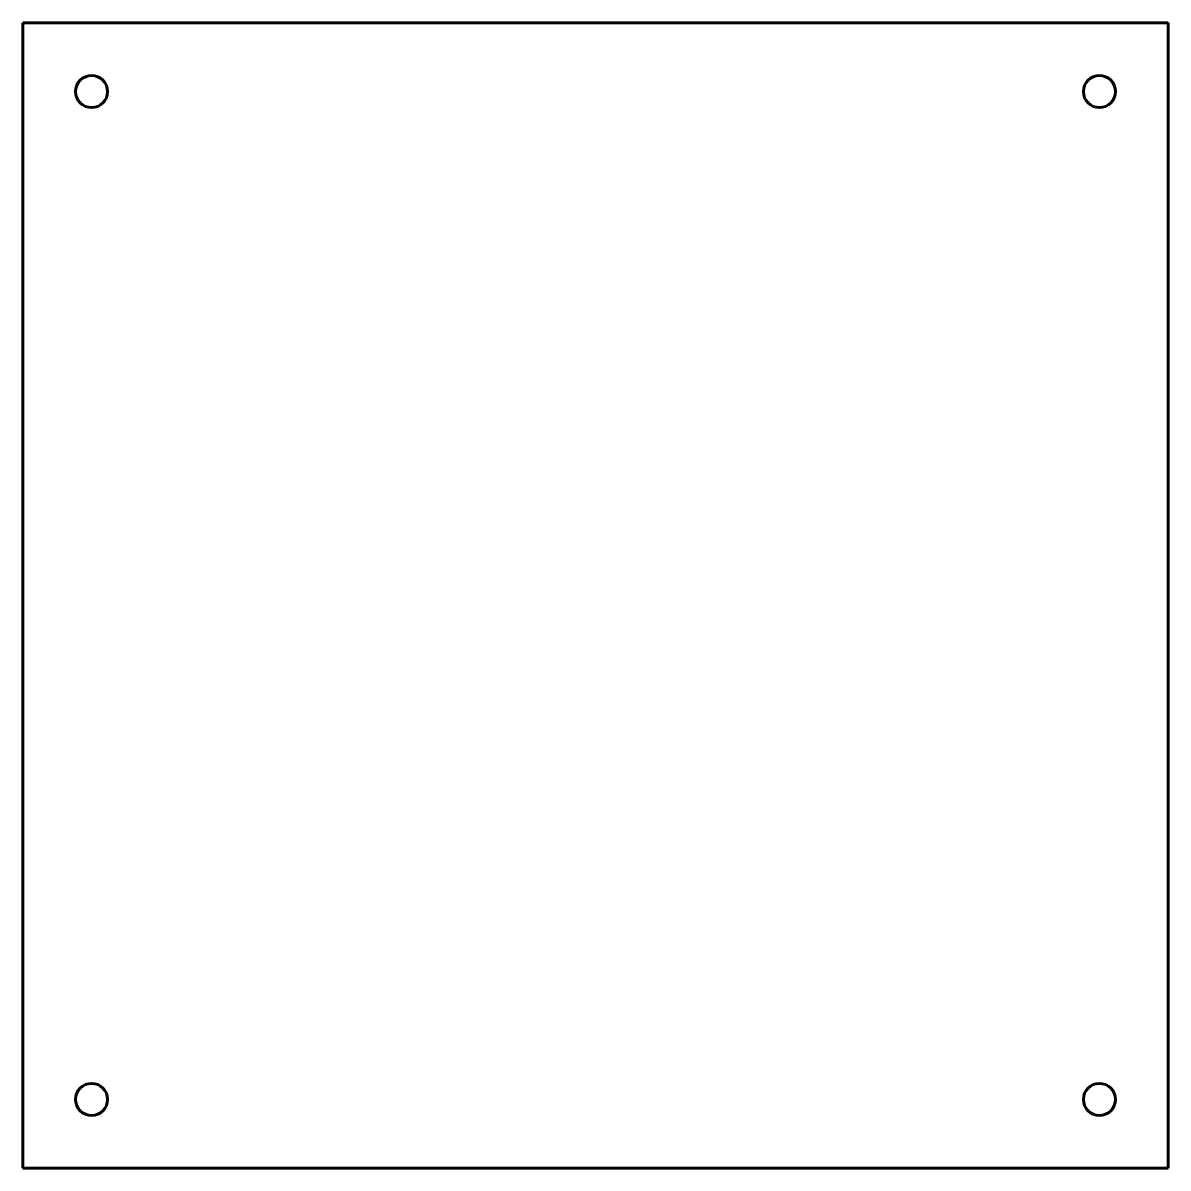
# Model space of a CAD drawing. Header units: millimetres. Extents: x -125 to 125, y -125 to 125.
import ezdxf

# ---------------------------------------------------------------- set-up
doc = ezdxf.new("R2010")
doc.units = ezdxf.units.MM
doc.linetypes.add('K5LT_BASIC', pattern=[0])
doc.layers.add('Системный слой', color=7, linetype='Continuous')

# ---------------------------------------------------------------- blocks, each defined once
blk = doc.blocks.new('U0')
at = {"layer": 'Системный слой', "color": 5, "linetype": 'K5LT_BASIC', "lineweight": 60, "true_color": 0x0000ff}
for p, q in [((-125, 125), (125, 125)), ((-125, -125), (-125, 125)), ((125, 125), (125, -125)), ((125, -125), (-125, -125))]:
    blk.add_line(p, q, dxfattribs=at)

msp = doc.modelspace()

# ---------------------------------------------------------------- linework, layer by layer
at = {"layer": 'Системный слой', "color": 5, "linetype": 'K5LT_BASIC', "lineweight": 60, "true_color": 0x0000ff}
for centre in [(-110, 110), (110, 110), (-110, -110), (110, -110)]:
    msp.add_circle(centre, 3.5, dxfattribs=at)

# ---------------------------------------------------------------- block references
at = {"layer": 'Системный слой'}
msp.add_blockref('U0', (0, 0), dxfattribs=at)

doc.saveas('drawing.dxf')
